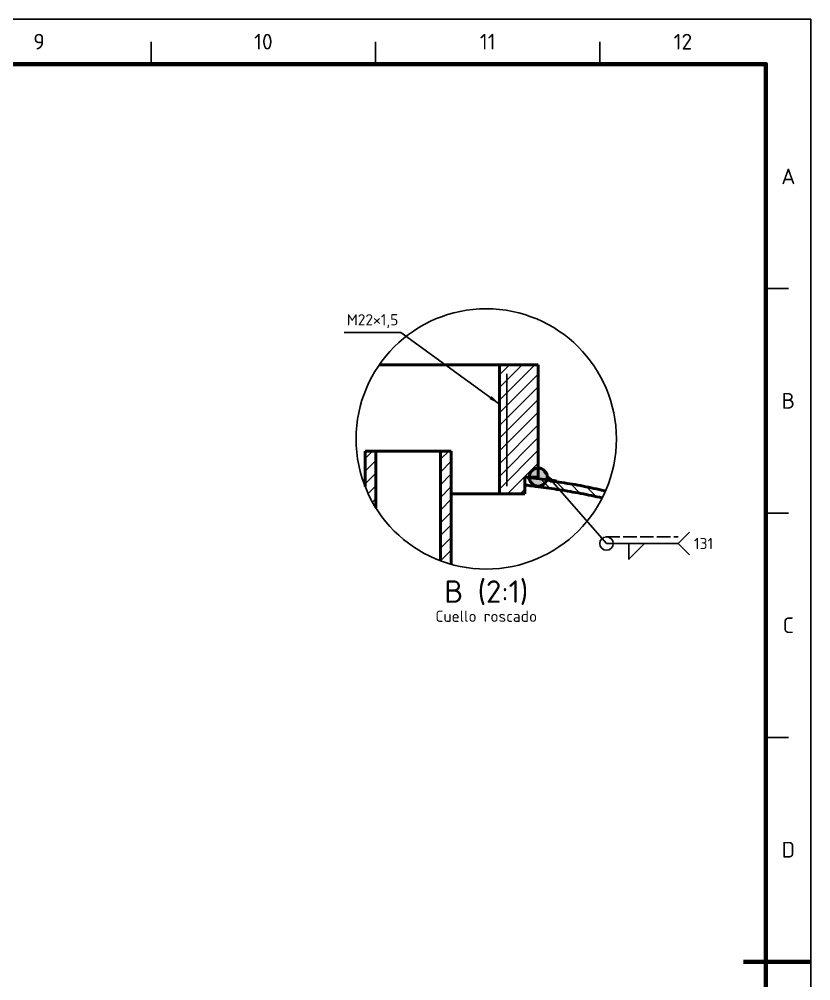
# Model space of a CAD drawing. Header units: millimetres. Extents: x 0 to 594, y 0 to 420.
# Drawn here: x 417.6 to 594, y 205.8 to 420 of the extents above; entities that cross this region are included whole.
import ezdxf
from ezdxf.enums import TextEntityAlignment as Align

# ---------------------------------------------------------------- set-up
doc = ezdxf.new("R2010")
doc.units = ezdxf.units.MM
doc.linetypes.add('ISO02-TRAZOS', pattern=[3.75, 3, -0.75])
for name, color, linetype, lineweight in [('01-VISIBLE', 7, 'CONTINUOUS', 50), ('05-RAYADO', 8, 'CONTINUOUS', 25), ('06-TEXTO', 7, 'CONTINUOUS', 25), ('07-RECUADRO', 7, 'CONTINUOUS', 70), ('08-FINA', 5, 'CONTINUOUS', 25), ('12-SOLDADURA', 6, 'CONTINUOUS', 25)]:
    doc.layers.add(name, color=color, linetype=linetype, lineweight=lineweight)
doc.styles.add('ISO3098', font='isocpeur.ttf')

msp = doc.modelspace()

# ---------------------------------------------------------------- hatches: boundary and pattern name
at = {"layer": '05-RAYADO'}
h = msp.add_hatch(dxfattribs=at)
h.set_pattern_fill('ANSI31', scale=0.62992)
h.paths.add_polyline_path([(530.29, 318), (530.29, 314.24), (524.64, 314.24), (524.64, 343), (533.27, 343), (533.27, 318)])
h = msp.add_hatch(dxfattribs=at)
h.set_pattern_fill('ANSI31', scale=0.62992)
h.paths.add_polyline_path([(494.67, 323.8), (497.07, 323.8), (497.07, 311.15), (496.79, 311.59), (496.43, 312.21), (496.09, 312.83), (495.76, 313.46), (495.45, 314.1), (495.15, 314.75), (494.87, 315.4), (494.67, 315.92)])
h = msp.add_hatch(dxfattribs=at)
h.set_pattern_fill('ANSI31', scale=0.62992)
h.paths.add_polyline_path([(513.87, 323.8), (513.87, 298.57), (513.25, 298.75), (512.57, 298.96), (511.9, 299.2), (511.47, 299.36), (511.47, 323.8)])
h = msp.add_hatch(color=7, dxfattribs=at)
h.dxf.hatch_style = 1
h.paths.add_polyline_path([(535.23, 317.6), (535.1, 317.21), (534.91, 316.86), (534.64, 316.55), (534.32, 316.3), (533.96, 316.12), (533.57, 316.02), (533.17, 316), (532.77, 316.06), (532.39, 316.2), (532.04, 316.42), (531.75, 316.7), (531.52, 317.03), (531.36, 317.4), (531.28, 317.8), (531.28, 318.2), (531.36, 318.6), (531.52, 318.97), (531.75, 319.3), (532.04, 319.58), (532.39, 319.8), (532.77, 319.94), (533.17, 320), (533.57, 319.98), (533.96, 319.88), (534.32, 319.7), (534.64, 319.45), (534.91, 319.14), (535.1, 318.79), (535.23, 318.4), (535.27, 318)])
h = msp.add_hatch(dxfattribs=at)
h.set_pattern_fill('ANSI31', scale=0.62992, angle=90)
h.paths.add_polyline_path([(530.67, 317.95), (531.06, 317.91), (531.46, 317.86), (531.85, 317.81), (532.24, 317.76), (532.64, 317.72), (533.05, 317.67), (533.46, 317.62), (533.85, 317.57), (534.25, 317.52), (534.63, 317.48), (535.04, 317.43), (535.45, 317.38), (535.83, 317.33), (536.24, 317.28), (536.63, 317.23), (537.04, 317.18), (537.37, 317.13), (536.97, 317.17), (536.57, 317.2), (536.17, 317.24), (535.77, 317.27), (535.78, 317.23), (536.17, 317.16), (536.57, 317.1), (536.97, 317.03), (537.36, 316.97), (537.76, 316.91), (538.16, 316.85), (538.56, 316.79), (538.95, 316.73), (539.35, 316.67), (539.75, 316.61), (540.14, 316.54), (540.54, 316.48), (540.94, 316.42), (541.33, 316.35), (541.73, 316.28), (542.12, 316.21), (542.52, 316.14), (542.92, 316.07), (543.31, 315.99), (543.7, 315.91), (544.1, 315.83), (544.49, 315.75), (544.88, 315.66), (545.28, 315.58), (545.67, 315.49), (546.06, 315.4), (546.45, 315.32), (546.84, 315.23), (547.24, 315.14), (547.63, 315.05), (548.02, 314.96), (548.25, 314.91), (548.18, 314.75), (547.88, 314.1), (547.57, 313.46), (547.53, 313.38), (547.34, 313.42), (546.95, 313.5), (546.56, 313.59), (546.16, 313.67), (545.77, 313.76), (545.37, 313.84), (544.98, 313.92), (544.58, 314), (544.19, 314.08), (543.79, 314.16), (543.4, 314.23), (543, 314.31), (542.61, 314.38), (542.21, 314.46), (541.82, 314.53), (541.42, 314.6), (541.02, 314.67), (540.63, 314.74), (540.23, 314.81), (539.83, 314.88), (539.44, 314.94), (539.04, 315.01), (538.64, 315.08), (538.24, 315.14), (537.85, 315.2), (537.45, 315.27), (537.05, 315.33), (536.65, 315.39), (536.25, 315.45), (535.86, 315.51), (535.46, 315.56), (535.06, 315.62), (534.66, 315.68), (534.26, 315.73), (533.86, 315.79), (533.46, 315.84), (533.06, 315.89), (532.66, 315.94), (532.27, 315.99), (531.87, 316.04), (531.47, 316.09), (531.07, 316.14), (530.67, 316.19), (530.27, 316.24), (530.27, 318)])
at = {"layer": '08-FINA'}
h = msp.add_hatch(color=7, dxfattribs=at)
h.dxf.hatch_style = 1
h.paths.add_polyline_path([(524.64, 334.25), (522.86, 336.04), (522.39, 335.4)])
h = msp.add_hatch(color=7, dxfattribs=at)
h.dxf.hatch_style = 1
h.paths.add_polyline_path([(534.47, 319.2), (536.07, 316.61), (536.82, 317.27)])

# ---------------------------------------------------------------- linework, layer by layer
at = {"layer": '01-VISIBLE'}
for points in [[(524.64, 343), (524.03, 343), (523.43, 343), (522.82, 343), (522.21, 343), (521.6, 343), (520.99, 343), (520.38, 343), (519.78, 343), (519.17, 343), (518.56, 343), (517.95, 343), (517.34, 343), (516.74, 343), (516.13, 343), (515.52, 343), (514.91, 343), (514.3, 343), (513.69, 343), (513.09, 343), (512.48, 343), (511.87, 343), (511.26, 343), (510.65, 343), (510.04, 343), (509.44, 343), (508.83, 343), (508.22, 343), (507.61, 343), (507, 343), (506.4, 343), (505.79, 343), (505.18, 343), (504.57, 343), (503.96, 343), (503.35, 343), (502.75, 343), (502.14, 343), (501.53, 343), (500.92, 343), (500.31, 343), (499.7, 343), (499.1, 343), (498.49, 343), (497.88, 343), (497.82, 343)], [(533.27, 343), (524.64, 343)], [(524.64, 343), (524.64, 314.24)], [(533.27, 318), (533.27, 343)], [(494.67, 315.92), (494.67, 323.8)], [(497.07, 323.8), (494.67, 323.8)], [(511.47, 323.8), (510.87, 323.8), (510.27, 323.8), (509.67, 323.8), (509.07, 323.8), (508.47, 323.8), (507.87, 323.8), (507.27, 323.8), (506.67, 323.8), (506.07, 323.8), (505.47, 323.8), (504.87, 323.8), (504.27, 323.8), (503.67, 323.8), (503.07, 323.8), (502.47, 323.8), (501.87, 323.8), (501.27, 323.8), (500.67, 323.8), (500.07, 323.8), (499.47, 323.8), (498.87, 323.8), (498.27, 323.8), (497.67, 323.8), (497.07, 323.8)], [(497.07, 311.15), (497.07, 323.8)], [(513.87, 323.8), (511.47, 323.8)], [(511.47, 299.36), (511.47, 323.8)], [(513.87, 298.57), (513.87, 323.8)], [(533.27, 320), (533.06, 319.99), (532.86, 319.96), (532.67, 319.91), (532.48, 319.84), (532.3, 319.75), (532.12, 319.64), (531.96, 319.52), (531.82, 319.38), (531.69, 319.22), (531.57, 319.06), (531.47, 318.88), (531.39, 318.69), (531.33, 318.5), (531.29, 318.3), (531.27, 318.1), (531.27, 317.9), (531.29, 317.7), (531.33, 317.5), (531.39, 317.31), (531.47, 317.12), (531.57, 316.94), (531.69, 316.78), (531.82, 316.62), (531.96, 316.48), (532.12, 316.36), (532.3, 316.25), (532.48, 316.16), (532.67, 316.09), (532.86, 316.04), (533.06, 316.01), (533.27, 316)], [(535.27, 318), (535.26, 318.21), (535.22, 318.42), (535.17, 318.62), (535.09, 318.81), (535, 319), (534.88, 319.18), (534.75, 319.34), (534.6, 319.49), (534.44, 319.62), (534.27, 319.73), (534.08, 319.83), (533.88, 319.9), (533.68, 319.96), (533.48, 319.99), (533.27, 320)], [(537.4, 317.13), (536.76, 317.22), (536.11, 317.3), (535.46, 317.38), (534.81, 317.46), (534.16, 317.53), (533.52, 317.61), (532.87, 317.69), (532.22, 317.77), (531.57, 317.85), (530.92, 317.92), (530.27, 318)], [(530.27, 318), (530.27, 316.24)], [(530.29, 314.24), (530.29, 318)], [(533.27, 318), (530.29, 318)], [(533.27, 316), (533.48, 316.01), (533.68, 316.04), (533.88, 316.1), (534.08, 316.17), (534.27, 316.27), (534.44, 316.38), (534.6, 316.51), (534.75, 316.66), (534.88, 316.82), (535, 317), (535.09, 317.19), (535.17, 317.38), (535.22, 317.58), (535.26, 317.79), (535.27, 318)], [(548.25, 314.91), (548.03, 314.96), (547.44, 315.09), (546.85, 315.22), (546.26, 315.36), (545.67, 315.49), (545.08, 315.62), (544.49, 315.75), (543.9, 315.87), (543.3, 315.99), (542.71, 316.11), (542.11, 316.22), (541.52, 316.32), (540.92, 316.42), (540.32, 316.52), (539.72, 316.61), (539.13, 316.7), (538.53, 316.79), (537.93, 316.89), (537.33, 316.98), (536.73, 317.07), (536.13, 317.17), (535.61, 317.28)], [(535.61, 317.28), (535.91, 317.26), (536.21, 317.24), (536.51, 317.21), (536.8, 317.18), (537.1, 317.15), (537.4, 317.13)], [(536.36, 317.13), (536.53, 317.13), (536.71, 317.13), (536.88, 317.13), (537.05, 317.13), (537.22, 317.13), (537.4, 317.13)], [(530.27, 316.24), (530.86, 316.17), (531.46, 316.09), (532.06, 316.02), (532.66, 315.94), (533.25, 315.87), (533.85, 315.79), (534.45, 315.71), (535.04, 315.62), (535.64, 315.54), (536.23, 315.45), (536.83, 315.36), (537.42, 315.27), (538.02, 315.18), (538.61, 315.08), (539.21, 314.98), (539.8, 314.88), (540.39, 314.78), (540.99, 314.68), (541.58, 314.57), (542.17, 314.46), (542.76, 314.35), (543.35, 314.24), (543.94, 314.13), (544.53, 314.01), (545.12, 313.89), (545.71, 313.77), (546.3, 313.64), (546.89, 313.52), (547.48, 313.39), (547.53, 313.38)], [(524.64, 314.24), (524.01, 314.24), (523.37, 314.24), (522.74, 314.24), (522.11, 314.24), (521.47, 314.24), (520.84, 314.24), (520.21, 314.24), (519.57, 314.24), (518.94, 314.24), (518.3, 314.24), (517.67, 314.24), (517.04, 314.24), (516.4, 314.24), (515.77, 314.24), (515.13, 314.24), (514.5, 314.24), (513.87, 314.24)], [(530.29, 314.24), (524.64, 314.24)]]:
    msp.add_lwpolyline(points, dxfattribs=at)
at = {"layer": '07-RECUADRO'}
msp.add_line((594, 210), (579, 210), dxfattribs=at)
msp.add_lwpolyline([(20, 10), (584, 10), (584, 410), (20, 410)], close=True, dxfattribs=at)
at = {"layer": '08-FINA'}
for p, q in [((447, 410), (447, 415)), ((497, 410), (497, 415)), ((547, 410), (547, 415)), ((584, 360), (589, 360)), ((502.64, 350.25), (490.04, 350.25)), ((524.64, 334.25), (502.64, 350.25)), ((526.27, 316), (526.27, 341)), ((584, 310), (589, 310)), ((584, 260), (589, 260))]:
    msp.add_line(p, q, dxfattribs=at)
msp.add_lwpolyline([(0, 0), (594, 0), (594, 420), (0, 420)], close=True, dxfattribs=at)
msp.add_circle((521.67, 326.5), 29, dxfattribs=at)
at = {"layer": '12-SOLDADURA'}
for p, q in [((548.47, 303.2), (534.47, 319.2)), ((564.47, 303.2), (566.97, 305.7)), ((548.47, 303.2), (564.47, 303.2)), ((564.47, 303.2), (566.97, 300.7))]:
    msp.add_line(p, q, dxfattribs=at)
at = {"layer": '12-SOLDADURA', "linetype": 'ISO02-TRAZOS'}
msp.add_line((548.47, 304.7), (564.47, 304.7), dxfattribs=at)
at = {"layer": '12-SOLDADURA'}
msp.add_lwpolyline([(553.47, 303.2), (553.47, 299.7), (556.97, 303.2)], close=True, dxfattribs=at)
msp.add_circle((548.47, 303.2), 1.5, dxfattribs=at)

# ---------------------------------------------------------------- texts
at = {"layer": '06-TEXTO', "style": 'ISO3098'}
for s, height, p in [('9', 3.5, (422, 415)), ('10', 3.5, (472, 415)), ('11', 3.5, (522, 415)), ('12', 3.5, (565.5, 415)), ('A', 3.5, (589, 385)), ('B', 3.5, (589, 335)), ('B (2:1)', 5, (521.67, 292.5)), ('Cuello roscado', 2.5, (521.67, 287)), ('C', 3.5, (589, 285)), ('D', 3.5, (589, 235))]:
    msp.add_text(s, height=height, dxfattribs=at).set_placement(p, align=Align.MIDDLE_CENTER)
msp.add_text('M22×1,5', height=2.5, dxfattribs=at).set_placement((496.34, 351.05), align=Align.BOTTOM_CENTER)
at = {"layer": '12-SOLDADURA', "style": 'ISO3098'}
msp.add_text('131', height=2.5, dxfattribs=at).set_placement((567.97, 303.2), align=Align.MIDDLE_LEFT)

doc.saveas('drawing.dxf')
